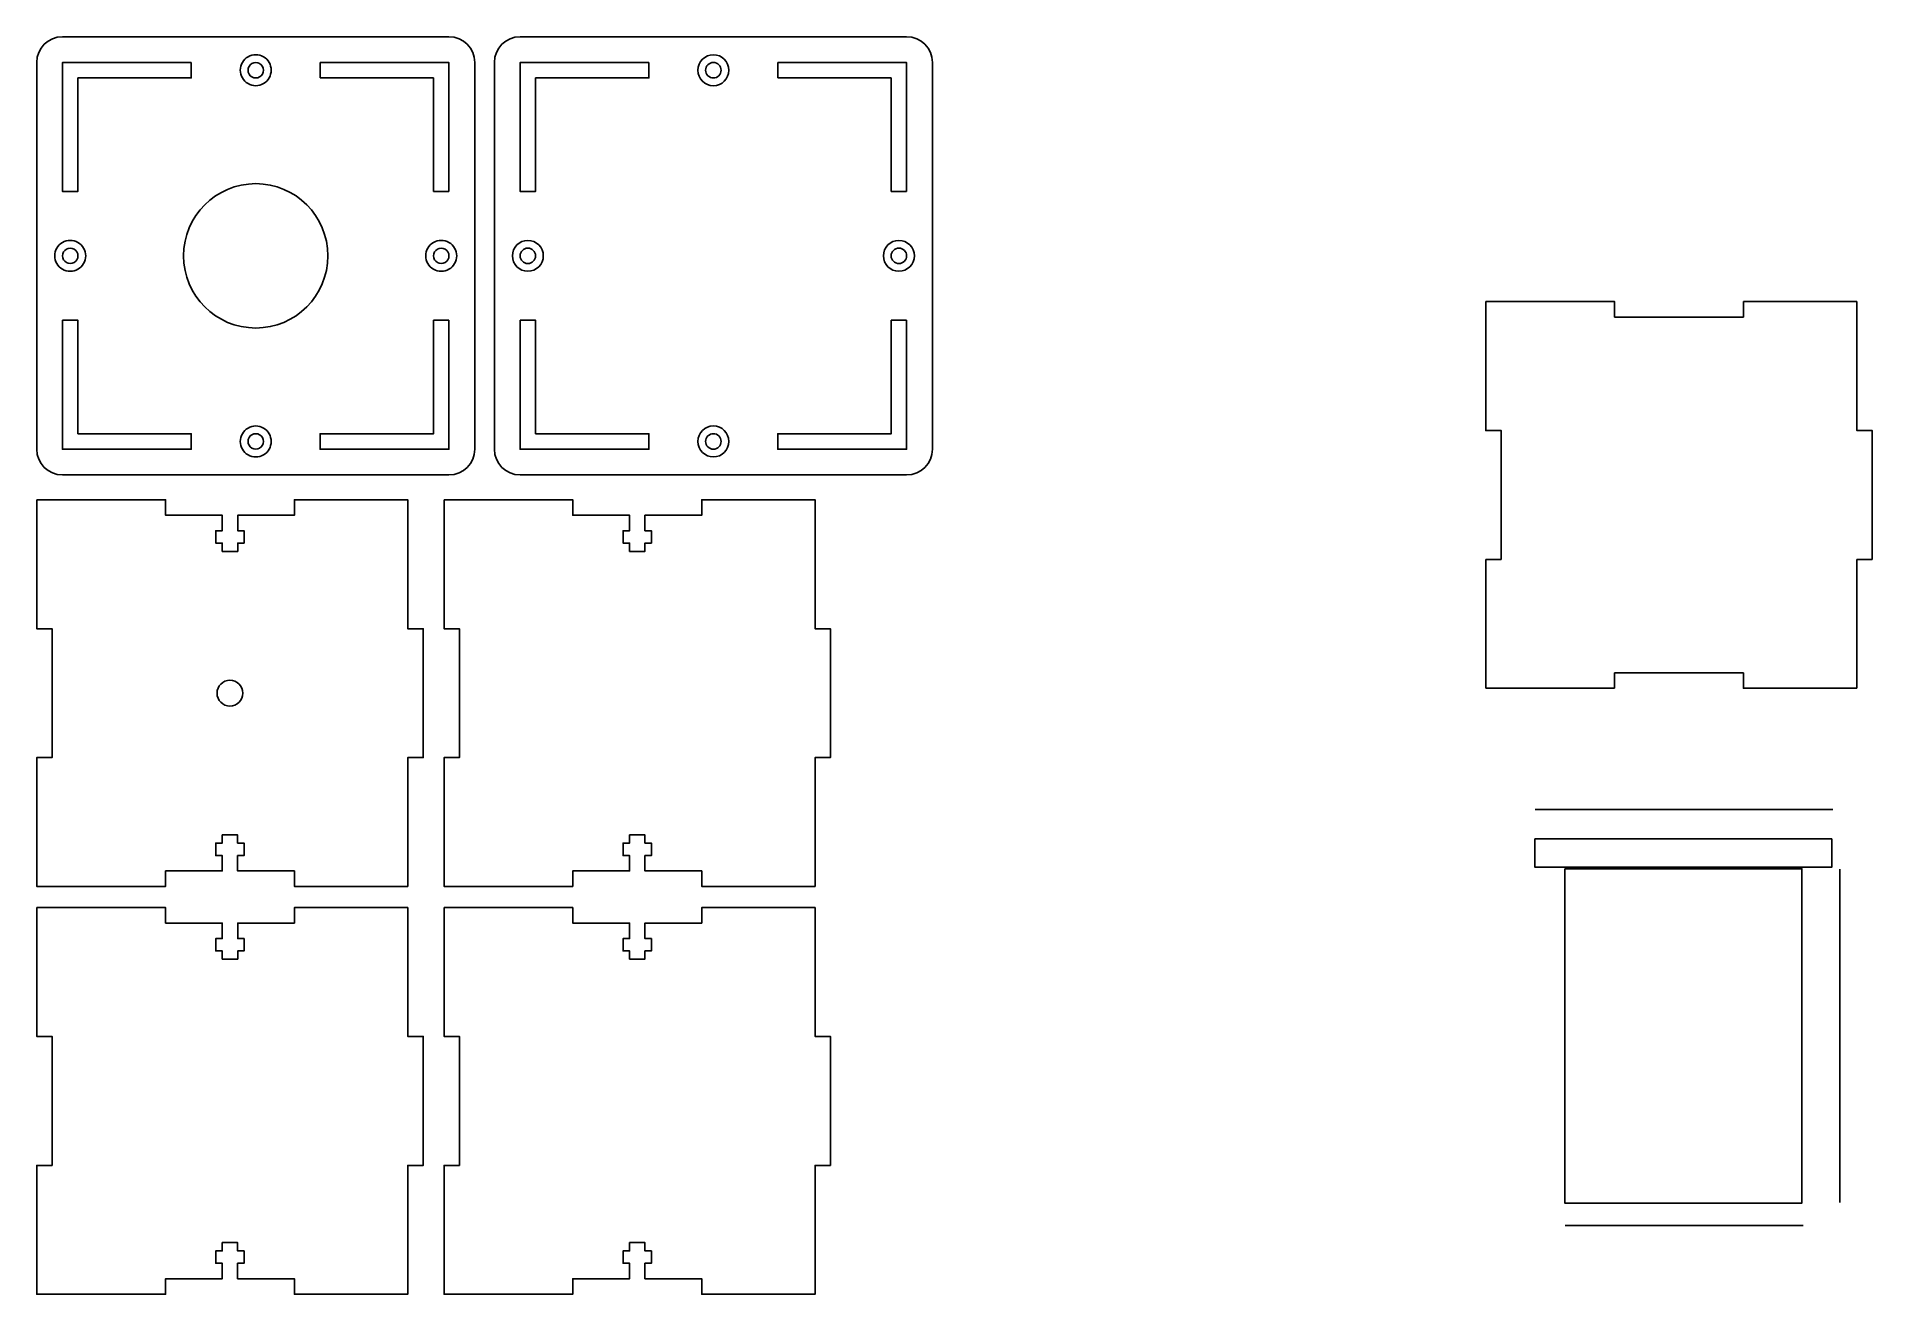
# Model space of a CAD drawing. Extents: x 4 to 361, y 48 to 292.
import ezdxf

# ---------------------------------------------------------------- set-up
doc = ezdxf.new("R2010")
doc.units = 0
doc.layers.add('Layer_1', color=7, linetype='CONTINUOUS')

msp = doc.modelspace()

# ---------------------------------------------------------------- linework, layer by layer
at = {"layer": 'Layer_1', "color": 7}
for points in [[(9.446206, 292.130455), (84.446203, 292.130455)], [(9.446206, 292.130455), (9.446206, 292.130455)], [(98.248891, 292.130455), (173.248887, 292.130455)], [(98.248891, 292.130455), (98.248891, 292.130455)], [(4.446206, 212.130458), (4.446206, 287.130454)], [(34.447339, 287.130734), (34.447339, 284.132004), (12.448204, 284.132004), (12.448117, 262.129254), (9.445924, 262.129254), (9.445924, 287.130734), (34.447339, 287.130734)], [(48.446203, 285.629595), (48.446203, 285.629595)], [(49.946204, 285.629594), (49.946204, 285.629594)], [(59.445172, 287.130734), (84.44648, 287.130734), (84.44648, 262.129254)], [(89.446202, 287.130454), (89.446202, 212.130458)], [(93.248889, 212.130458), (93.248889, 287.130454)], [(123.250023, 287.130734), (123.250023, 284.132005), (101.250888, 284.132005), (101.250801, 262.129255), (98.248608, 262.129255), (98.248608, 287.130734), (123.250023, 287.130734)], [(137.248887, 285.629595), (137.248887, 285.629595)], [(138.748887, 285.629594), (138.748887, 285.629594)], [(148.247856, 287.130734), (173.249164, 287.130734), (173.249164, 262.129255)], [(178.248889, 287.130454), (178.248889, 212.130458)], [(84.44648, 262.129254), (81.447922, 262.129254), (81.447922, 284.132004)], [(173.249164, 262.129255), (170.250606, 262.129255), (170.250606, 284.132005)], [(12.447062, 249.630457), (12.447062, 249.630457)], [(13.947063, 249.630456), (13.947063, 249.630456)], [(60.946205, 249.630453), (60.946205, 249.630453)], [(84.445338, 249.630457), (84.445338, 249.630457)], [(85.945338, 249.630456), (85.945338, 249.630456)], [(101.249746, 249.630457), (101.249746, 249.630457)], [(102.749747, 249.630457), (102.749747, 249.630457)], [(173.248022, 249.630457), (173.248022, 249.630457)], [(174.748022, 249.630457), (174.748022, 249.630457)], [(285.625941, 240.742601), (310.627302, 240.742601), (310.627302, 237.74399), (335.625135, 237.74399)], [(288.62808, 190.743407), (288.62808, 215.744768), (285.625941, 215.744768), (285.625941, 240.742601)], [(335.625135, 240.742601), (335.625135, 237.74399)], [(335.625135, 240.742601), (357.627885, 240.742601)], [(360.626496, 190.743407), (360.626496, 215.744768), (357.627885, 215.744768), (357.627885, 240.742601)], [(9.445924, 237.131421), (12.448117, 237.131421), (12.448117, 215.132199), (34.447339, 215.132199), (34.447339, 212.130178), (9.445924, 212.130178), (9.445924, 237.131421)], [(84.44648, 237.131421), (81.447922, 237.131421), (81.447922, 215.132199), (59.445172, 215.132199), (59.445172, 212.130178), (84.44648, 212.130178), (84.44648, 237.131421)], [(98.248608, 237.131422), (101.250801, 237.131422), (101.250801, 215.132199), (123.250023, 215.132199), (123.250023, 212.130179), (98.248608, 212.130179), (98.248608, 237.131422)], [(173.249164, 237.131422), (170.250606, 237.131422), (170.250606, 215.132199), (148.247856, 215.132199), (148.247856, 212.130179), (173.249164, 212.130179), (173.249164, 237.131422)], [(48.446203, 213.631319), (48.446203, 213.631319)], [(49.946204, 213.631319), (49.946204, 213.631319)], [(137.248887, 213.631319), (137.248887, 213.631319)], [(138.748887, 213.631319), (138.748887, 213.631319)], [(84.446203, 207.130457), (9.446206, 207.130457)], [(173.248887, 207.130457), (98.248891, 207.130457)], [(4.446206, 202.307392), (4.446206, 177.313086), (7.444817, 177.313086), (7.444817, 152.309961), (4.446206, 152.309961), (4.446206, 127.306836), (29.440511, 127.306836), (29.440511, 130.314267), (40.438358, 130.314267), (40.438358, 133.312878), (39.185997, 133.312878), (39.185997, 135.711767), (40.438358, 135.711767), (40.438358, 137.316906), (43.43697, 137.316906), (43.43697, 135.711767), (44.689331, 135.711767), (44.689331, 133.312878), (43.43697, 133.312878), (43.43697, 130.314267), (54.443636, 130.314267), (54.443636, 127.306836), (76.439331, 127.306836), (76.439331, 152.309961), (79.437942, 152.309961), (79.437942, 177.313086), (76.439331, 177.313086), (76.439331, 202.307392), (54.443636, 202.307392), (54.443636, 199.308781), (43.445789, 199.308781), (43.445789, 196.310169), (44.69815, 196.310169), (44.69815, 193.911281), (43.445789, 193.911281), (43.445789, 192.306142), (40.447178, 192.306142), (40.447178, 193.911281), (39.194817, 193.911281), (39.194817, 196.310169), (40.447178, 196.310169), (40.447178, 199.308781), (29.440511, 199.308781), (29.440511, 202.307392), (4.446206, 202.307392), (4.446206, 202.307392)], [(83.480377, 202.307392), (83.480377, 177.313086), (86.478988, 177.313086), (86.478988, 152.309961), (83.480377, 152.309961), (83.480377, 127.306836), (108.474682, 127.306836), (108.474682, 130.314267), (119.472529, 130.314267), (119.472529, 133.312878), (118.220168, 133.312878), (118.220168, 135.711767), (119.472529, 135.711767), (119.472529, 137.316906), (122.47114, 137.316906), (122.47114, 135.711767), (123.723502, 135.711767), (123.723502, 133.312878), (122.47114, 133.312878), (122.47114, 130.314267), (133.477807, 130.314267), (133.477807, 127.306836), (155.473502, 127.306836), (155.473502, 152.309961), (158.472113, 152.309961), (158.472113, 177.313086), (155.473502, 177.313086), (155.473502, 202.307392), (133.477807, 202.307392), (133.477807, 199.308781), (122.47996, 199.308781), (122.47996, 196.310169), (123.732321, 196.310169), (123.732321, 193.911281), (122.47996, 193.911281), (122.47996, 192.306142), (119.481349, 192.306142), (119.481349, 193.911281), (118.228988, 193.911281), (118.228988, 196.310169), (119.481349, 196.310169), (119.481349, 199.308781), (108.474682, 199.308781), (108.474682, 202.307392), (83.480377, 202.307392), (83.480377, 202.307392)], [(285.625941, 165.745573), (285.625941, 190.743407)], [(288.62808, 190.743407), (285.625941, 190.743407)], [(357.627885, 165.745573), (357.627885, 190.743407)], [(360.626496, 190.743407), (357.627885, 190.743407)], [(310.627302, 168.744184), (310.627302, 165.745573)], [(310.627302, 168.744184), (335.625135, 168.744184), (335.625135, 165.745573), (357.627885, 165.745573)], [(44.442073, 164.807115), (44.442073, 164.807115)], [(285.625941, 165.745573), (310.627302, 165.745573)], [(295.238052, 142.208718), (352.991063, 142.208718)], [(295.16568, 136.543044), (352.773588, 136.543044), (352.773588, 131.042791), (295.16568, 131.042791), (295.16568, 136.543044)], [(300.95542, 130.753304), (346.983848, 130.753304), (346.983848, 65.908222), (300.95542, 65.908222), (300.95542, 130.753304)], [(354.30373, 130.68093), (354.30373, 65.980594)], [(4.446206, 123.21276), (4.446206, 98.218454), (7.444817, 98.218454), (7.444817, 73.215329), (4.446206, 73.215329), (4.446206, 48.212193), (29.440511, 48.212193), (29.440511, 51.219638), (40.438358, 51.219638), (40.438358, 54.218246), (39.185997, 54.218246), (39.185997, 56.617135), (40.438358, 56.617135), (40.438358, 58.222274), (43.436969, 58.222274), (43.436969, 56.617135), (44.68933, 56.617135), (44.68933, 54.218246), (43.436969, 54.218246), (43.436969, 51.219638), (54.443636, 51.219638), (54.443636, 48.212193), (76.43933, 48.212193), (76.43933, 73.215329), (79.437941, 73.215329), (79.437941, 98.218454), (76.43933, 98.218454), (76.43933, 123.21276), (54.443636, 123.21276), (54.443636, 120.214149), (43.445788, 120.214149), (43.445788, 117.215538), (44.69815, 117.215538), (44.69815, 114.816649), (43.445788, 114.816649), (43.445788, 113.21151), (40.447177, 113.21151), (40.447177, 114.816649), (39.194816, 114.816649), (39.194816, 117.215538), (40.447177, 117.215538), (40.447177, 120.214149), (29.440511, 120.214149), (29.440511, 123.21276), (4.446206, 123.21276), (4.446206, 123.21276)], [(83.480377, 123.21276), (83.480377, 98.218454), (86.478988, 98.218454), (86.478988, 73.215329), (83.480377, 73.215329), (83.480377, 48.212193), (108.474682, 48.212193), (108.474682, 51.219638), (119.472529, 51.219638), (119.472529, 54.218246), (118.220168, 54.218246), (118.220168, 56.617135), (119.472529, 56.617135), (119.472529, 58.222274), (122.47114, 58.222274), (122.47114, 56.617135), (123.723502, 56.617135), (123.723502, 54.218246), (122.47114, 54.218246), (122.47114, 51.219638), (133.477807, 51.219638), (133.477807, 48.212193), (155.473502, 48.212193), (155.473502, 73.215329), (158.472113, 73.215329), (158.472113, 98.218454), (155.473502, 98.218454), (155.473502, 123.21276), (133.477807, 123.21276), (133.477807, 120.214149), (122.47996, 120.214149), (122.47996, 117.215538), (123.732321, 117.215538), (123.732321, 114.816649), (122.47996, 114.816649), (122.47996, 113.21151), (119.481349, 113.21151), (119.481349, 114.816649), (118.228988, 114.816649), (118.228988, 117.215538), (119.481349, 117.215538), (119.481349, 120.214149), (108.474682, 120.214149), (108.474682, 123.21276), (83.480377, 123.21276), (83.480377, 123.21276)], [(301.027791, 61.565918), (347.194692, 61.565918)]]:
    msp.add_lwpolyline(points, dxfattribs=at)
for points in [[(4.446206, 287.130454), (4.446206, 289.900454), (6.676206, 292.130455), (9.446206, 292.130455)], [(84.446203, 292.130455), (87.216203, 292.130455), (89.446202, 289.900454), (89.446202, 287.130454)], [(93.248889, 287.130454), (93.248889, 289.900454), (95.478891, 292.130455), (98.248891, 292.130455)], [(173.248887, 292.130455), (176.018887, 292.130455), (178.248889, 289.900454), (178.248889, 287.130454)], [(45.446204, 288.22767), (46.374407, 288.763569), (47.518, 288.763569), (48.446204, 288.22767)], [(132.748887, 285.629594), (132.748887, 287.286448), (134.092033, 288.629594), (135.748889, 288.629594)], [(135.748889, 288.629594), (137.405742, 288.629594), (138.748887, 287.286448), (138.748887, 285.629594)], [(43.946204, 285.629594), (43.946204, 286.701391), (44.518, 287.691772), (45.446204, 288.22767)], [(45.446204, 283.031518), (44.518, 283.567416), (43.946204, 284.557797), (43.946204, 285.629594)], [(45.446204, 285.629595), (45.445717, 286.165818), (45.731508, 286.661517), (46.19581, 286.929769)], [(46.19581, 284.32942), (45.731508, 284.597672), (45.445717, 285.093372), (45.446204, 285.629595)], [(46.19581, 286.929769), (46.660112, 287.198022), (47.232296, 287.198022), (47.696597, 286.929769)], [(47.696597, 286.929769), (48.160899, 286.661517), (48.446691, 286.165818), (48.446203, 285.629595)], [(48.446203, 285.629595), (48.446691, 285.093372), (48.160899, 284.597672), (47.696597, 284.32942)], [(48.446204, 288.22767), (49.374407, 287.691772), (49.946204, 286.701391), (49.946204, 285.629594)], [(49.946204, 285.629594), (49.946204, 284.557797), (49.374407, 283.567416), (48.446204, 283.031518)], [(59.445172, 284.132004), (59.445172, 285.131542), (59.445172, 286.131196), (59.445172, 287.130734)], [(135.748889, 282.629594), (134.092033, 282.629594), (132.748887, 283.97274), (132.748887, 285.629594)], [(134.248888, 285.629595), (134.248888, 286.458023), (134.920461, 287.129593), (135.748889, 287.129593)], [(135.748889, 284.129595), (134.920461, 284.129595), (134.248888, 284.801168), (134.248888, 285.629595)], [(135.748889, 287.129593), (136.577314, 287.129593), (137.248887, 286.458023), (137.248887, 285.629595)], [(137.248887, 285.629595), (137.248887, 284.801168), (136.577314, 284.129595), (135.748889, 284.129595)], [(138.748887, 285.629594), (138.748887, 283.97274), (137.405742, 282.629594), (135.748889, 282.629594)], [(148.247856, 284.132005), (148.247856, 285.131543), (148.247856, 286.131196), (148.247856, 287.130734)], [(48.446204, 283.031518), (47.518, 282.495619), (46.374407, 282.495619), (45.446204, 283.031518)], [(47.696597, 284.32942), (47.232296, 284.061168), (46.660112, 284.061168), (46.19581, 284.32942)], [(81.447922, 284.132004), (74.113672, 284.132004), (66.779422, 284.132004), (59.445172, 284.132004)], [(170.250606, 284.132005), (162.916356, 284.132005), (155.582106, 284.132005), (148.247856, 284.132005)], [(32.946205, 249.630453), (32.946205, 257.362442), (39.214219, 263.630456), (46.946205, 263.630456)], [(46.946205, 263.630456), (54.678191, 263.630456), (60.946205, 257.362442), (60.946205, 249.630453)], [(7.947063, 249.630456), (7.947063, 250.702253), (8.518859, 251.692634), (9.447063, 252.228533)], [(9.447063, 247.03238), (8.518859, 247.568279), (7.947063, 248.55866), (7.947063, 249.630456)], [(9.447064, 249.630457), (9.446576, 250.16668), (9.732368, 250.662379), (10.196669, 250.930632)], [(10.196669, 248.330282), (9.732368, 248.598535), (9.446576, 249.094234), (9.447064, 249.630457)], [(9.447063, 252.228533), (10.375266, 252.764431), (11.518859, 252.764431), (12.447063, 252.228533)], [(10.196669, 250.930632), (10.660971, 251.198884), (11.233155, 251.198884), (11.697457, 250.930632)], [(11.697457, 250.930632), (12.161758, 250.662379), (12.44755, 250.16668), (12.447062, 249.630457)], [(12.447062, 249.630457), (12.44755, 249.094234), (12.161758, 248.598535), (11.697457, 248.330282)], [(12.447063, 252.228533), (13.375266, 251.692634), (13.947063, 250.702253), (13.947063, 249.630456)], [(13.947063, 249.630456), (13.947063, 248.55866), (13.375266, 247.568279), (12.447063, 247.03238)], [(46.946205, 235.630456), (39.214219, 235.630456), (32.946205, 241.89847), (32.946205, 249.630453)], [(60.946205, 249.630453), (60.946205, 241.89847), (54.678191, 235.630456), (46.946205, 235.630456)], [(79.945338, 249.630456), (79.945338, 250.702253), (80.517135, 251.692634), (81.445338, 252.228533)], [(81.445338, 247.03238), (80.517135, 247.568279), (79.945338, 248.55866), (79.945338, 249.630456)], [(81.445339, 249.630457), (81.444852, 250.16668), (81.730643, 250.662379), (82.194945, 250.930632)], [(82.194945, 248.330282), (81.730643, 248.598535), (81.444852, 249.094234), (81.445339, 249.630457)], [(81.445338, 252.228533), (82.373541, 252.764431), (83.517135, 252.764431), (84.445338, 252.228533)], [(82.194945, 250.930632), (82.659246, 251.198884), (83.231431, 251.198884), (83.695732, 250.930632)], [(83.695732, 250.930632), (84.160034, 250.662379), (84.445825, 250.16668), (84.445338, 249.630457)], [(84.445338, 249.630457), (84.445825, 249.094234), (84.160034, 248.598535), (83.695732, 248.330282)], [(84.445338, 252.228533), (85.373541, 251.692634), (85.945338, 250.702253), (85.945338, 249.630456)], [(85.945338, 249.630456), (85.945338, 248.55866), (85.373541, 247.568279), (84.445338, 247.03238)], [(96.749747, 249.630457), (96.749747, 251.287311), (98.092892, 252.630457), (99.749748, 252.630457)], [(99.749748, 246.630457), (98.092892, 246.630457), (96.749747, 247.973603), (96.749747, 249.630457)], [(98.249748, 249.630457), (98.249748, 250.458885), (98.921321, 251.130456), (99.749748, 251.130456)], [(99.749748, 248.130457), (98.921321, 248.130457), (98.249748, 248.80203), (98.249748, 249.630457)], [(99.749748, 252.630457), (101.406602, 252.630457), (102.749747, 251.287311), (102.749747, 249.630457)], [(99.749748, 251.130456), (100.578173, 251.130456), (101.249746, 250.458885), (101.249746, 249.630457)], [(101.249746, 249.630457), (101.249746, 248.80203), (100.578173, 248.130457), (99.749748, 248.130457)], [(102.749747, 249.630457), (102.749747, 247.973603), (101.406602, 246.630457), (99.749748, 246.630457)], [(168.748022, 249.630457), (168.748022, 251.287311), (170.091168, 252.630457), (171.748024, 252.630457)], [(171.748024, 246.630457), (170.091168, 246.630457), (168.748022, 247.973603), (168.748022, 249.630457)], [(170.248023, 249.630457), (170.248023, 250.458885), (170.919596, 251.130456), (171.748024, 251.130456)], [(171.748024, 248.130457), (170.919596, 248.130457), (170.248023, 248.80203), (170.248023, 249.630457)], [(171.748024, 252.630457), (173.404877, 252.630457), (174.748022, 251.287311), (174.748022, 249.630457)], [(171.748024, 251.130456), (172.576449, 251.130456), (173.248022, 250.458885), (173.248022, 249.630457)], [(173.248022, 249.630457), (173.248022, 248.80203), (172.576449, 248.130457), (171.748024, 248.130457)], [(174.748022, 249.630457), (174.748022, 247.973603), (173.404877, 246.630457), (171.748024, 246.630457)], [(12.447063, 247.03238), (11.518859, 246.496482), (10.375266, 246.496482), (9.447063, 247.03238)], [(11.697457, 248.330282), (11.233155, 248.06203), (10.660971, 248.06203), (10.196669, 248.330282)], [(84.445338, 247.03238), (83.517135, 246.496482), (82.373541, 246.496482), (81.445338, 247.03238)], [(83.695732, 248.330282), (83.231431, 248.06203), (82.659246, 248.06203), (82.194945, 248.330282)], [(43.946204, 213.631319), (43.946204, 214.703115), (44.518, 215.693496), (45.446204, 216.229395)], [(45.446204, 213.631319), (45.445717, 214.167542), (45.731508, 214.663241), (46.19581, 214.931494)], [(45.446204, 216.229395), (46.374407, 216.765293), (47.518, 216.765293), (48.446204, 216.229395)], [(46.19581, 214.931494), (46.660112, 215.199746), (47.232296, 215.199746), (47.696597, 214.931494)], [(47.696597, 214.931494), (48.160899, 214.663241), (48.446691, 214.167542), (48.446203, 213.631319)], [(48.446204, 216.229395), (49.374407, 215.693496), (49.946204, 214.703115), (49.946204, 213.631319)], [(132.748887, 213.631319), (132.748887, 215.288173), (134.092033, 216.631319), (135.748889, 216.631319)], [(134.248888, 213.631319), (134.248888, 214.459747), (134.920461, 215.131318), (135.748889, 215.131318)], [(135.748889, 216.631319), (137.405742, 216.631319), (138.748887, 215.288173), (138.748887, 213.631319)], [(135.748889, 215.131318), (136.577314, 215.131318), (137.248887, 214.459747), (137.248887, 213.631319)], [(9.446206, 207.130457), (6.676206, 207.130457), (4.446206, 209.360458), (4.446206, 212.130458)], [(45.446204, 211.033242), (44.518, 211.569141), (43.946204, 212.559522), (43.946204, 213.631319)], [(46.19581, 212.331144), (45.731508, 212.599397), (45.445717, 213.095096), (45.446204, 213.631319)], [(48.446204, 211.033242), (47.518, 210.497344), (46.374407, 210.497344), (45.446204, 211.033242)], [(47.696597, 212.331144), (47.232296, 212.062892), (46.660112, 212.062892), (46.19581, 212.331144)], [(48.446203, 213.631319), (48.446691, 213.095096), (48.160899, 212.599397), (47.696597, 212.331144)], [(49.946204, 213.631319), (49.946204, 212.559522), (49.374407, 211.569141), (48.446204, 211.033242)], [(89.446202, 212.130458), (89.446202, 209.360458), (87.216203, 207.130457), (84.446203, 207.130457)], [(98.248891, 207.130457), (95.478891, 207.130457), (93.248889, 209.360459), (93.248889, 212.130458)], [(135.748889, 210.631319), (134.092033, 210.631319), (132.748887, 211.974465), (132.748887, 213.631319)], [(135.748889, 212.131319), (134.920461, 212.131319), (134.248888, 212.802892), (134.248888, 213.631319)], [(137.248887, 213.631319), (137.248887, 212.802892), (136.577314, 212.131319), (135.748889, 212.131319)], [(138.748887, 213.631319), (138.748887, 211.974465), (137.405742, 210.631319), (135.748889, 210.631319)], [(178.248889, 212.130458), (178.248889, 209.360459), (176.018887, 207.130457), (173.248887, 207.130457)], [(39.442073, 164.807115), (39.442073, 166.187827), (40.561361, 167.307115), (41.942073, 167.307115)], [(41.942073, 162.307115), (40.561361, 162.307115), (39.442073, 163.426403), (39.442073, 164.807115)], [(41.942073, 167.307115), (43.322785, 167.307115), (44.442073, 166.187827), (44.442073, 164.807115)], [(44.442073, 164.807115), (44.442073, 163.426403), (43.322785, 162.307115), (41.942073, 162.307115)]]:
    msp.add_open_spline(points, degree=3, dxfattribs=at)

doc.saveas('drawing.dxf')
